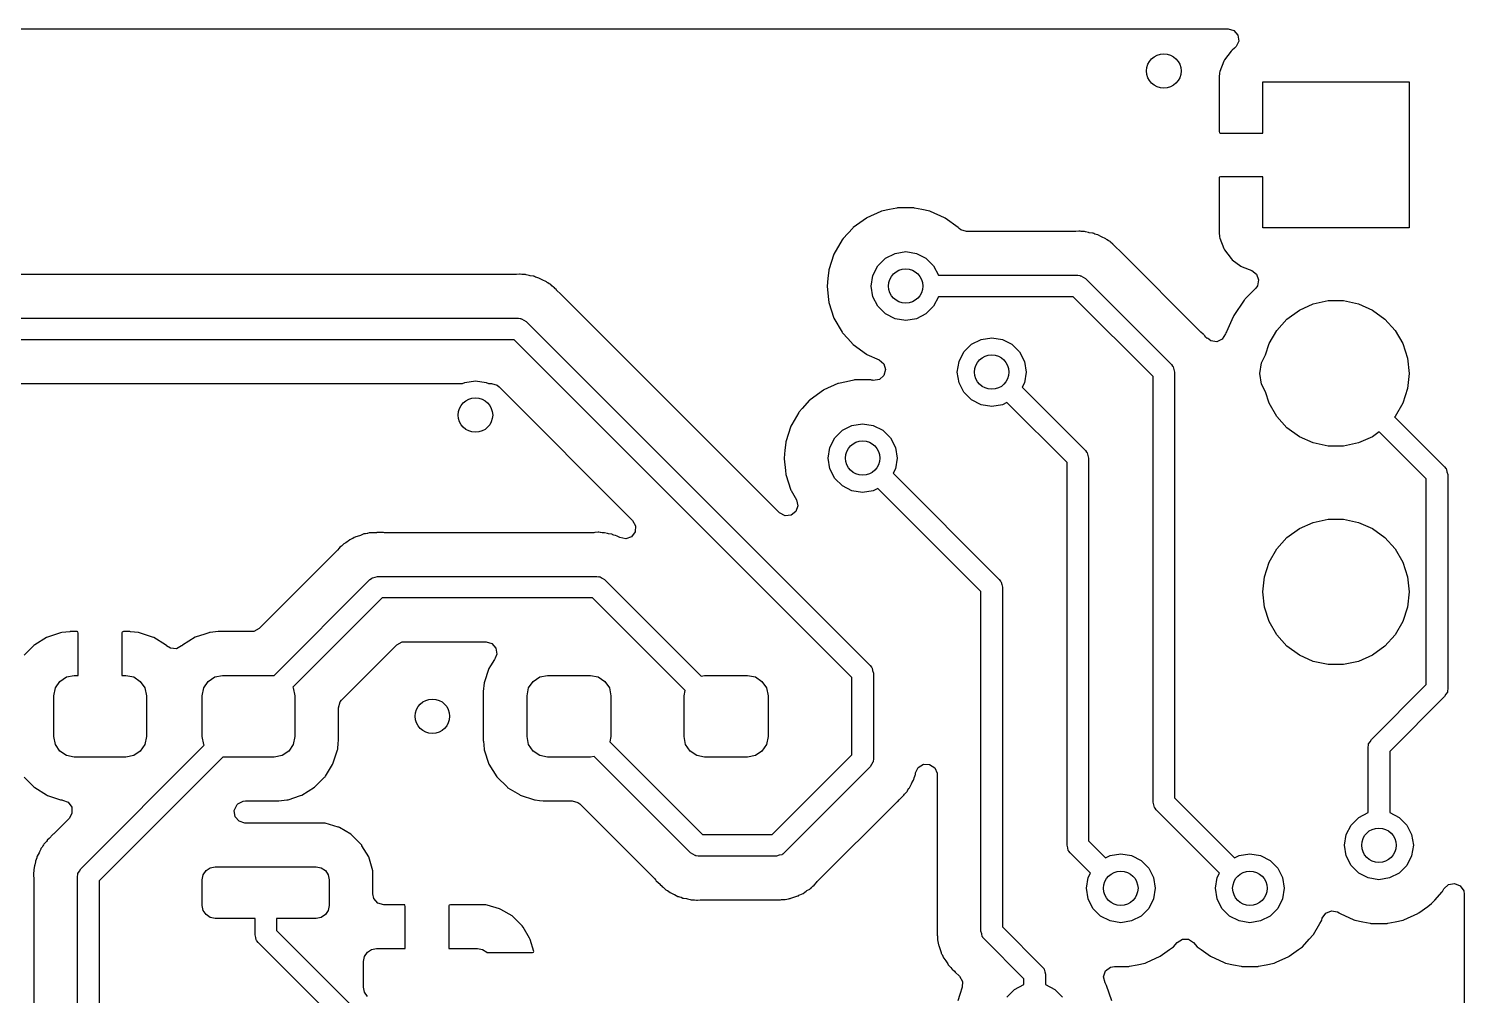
# Model space of a CAD drawing. Extents: x 175.5 to 201.5, y -108.8 to -70.5.
# Drawn here: x 184.81 to 201.49, y -81.74 to -70.51 of the extents above; entities that cross this region are included whole.
import ezdxf

# ---------------------------------------------------------------- set-up
doc = ezdxf.new("R2010")
doc.units = 0
doc.layers.add('BLACK', color=7, linetype='CONTINUOUS')

msp = doc.modelspace()

# ---------------------------------------------------------------- linework, layer by layer
at = {"layer": 'BLACK', "linetype": 'CONTINUOUS'}
for p, q in [((175.635, -70.5085), (198.747, -70.5085)), ((198.747, -70.5085), (198.815, -70.5285)), ((198.815, -70.5285), (198.862, -70.5822)), ((198.823, -70.7353), (198.794, -70.7567)), ((198.842, -70.717), (198.823, -70.7353)), ((198.872, -70.6524), (198.842, -70.717)), ((198.862, -70.5822), (198.872, -70.6524)), ((198.697, -70.8869), (198.652, -71.0074)), ((198.705, -70.8714), (198.697, -70.8869)), ((198.782, -70.7693), (198.705, -70.8714)), ((198.794, -70.7567), (198.782, -70.7693)), ((198.648, -71.0226), (198.642, -71.0735)), ((198.642, -71.0735), (198.642, -71.0803)), ((198.652, -71.0074), (198.648, -71.0226)), ((198.642, -71.0803), (198.642, -71.7029)), ((199.15, -71.721), (199.15, -71.125)), ((199.15, -71.125), (200.85, -71.125)), ((200.85, -71.125), (200.85, -72.825)), ((198.642, -71.7029), (198.646, -71.7181)), ((198.646, -71.7181), (198.648, -71.7193)), ((198.648, -71.7193), (198.656, -71.721)), ((198.656, -71.721), (199.15, -71.721)), ((198.644, -72.2349), (198.642, -72.2425)), ((198.645, -72.2335), (198.644, -72.2349)), ((198.66, -72.229), (198.645, -72.2335)), ((199.15, -72.229), (198.66, -72.229)), ((199.15, -72.825), (199.15, -72.229)), ((198.642, -72.2425), (198.642, -72.8697)), ((194.543, -72.7089), (194.389, -72.8211)), ((194.549, -72.7062), (194.543, -72.7089)), ((194.712, -72.6339), (194.549, -72.7062)), ((194.549, -72.7062), (194.549, -72.7062)), ((194.718, -72.6312), (194.712, -72.6339)), ((194.712, -72.6339), (194.712, -72.6339)), ((194.811, -72.6114), (194.718, -72.6312)), ((194.898, -72.5929), (194.811, -72.6114)), ((194.905, -72.5915), (194.898, -72.5929)), ((194.898, -72.5929), (194.898, -72.5929)), ((195.095, -72.5915), (194.905, -72.5915)), ((195.102, -72.5929), (195.095, -72.5915)), ((195.189, -72.6114), (195.102, -72.5929)), ((195.102, -72.5929), (195.102, -72.5929)), ((195.282, -72.6312), (195.189, -72.6114)), ((195.288, -72.6339), (195.282, -72.6312)), ((195.451, -72.7062), (195.288, -72.6339)), ((195.288, -72.6339), (195.288, -72.6339)), ((195.457, -72.7089), (195.451, -72.7062)), ((195.451, -72.7062), (195.451, -72.7062)), ((195.611, -72.8211), (195.457, -72.7089)), ((194.384, -72.826), (194.275, -72.9472)), ((194.389, -72.8211), (194.384, -72.826)), ((194.384, -72.826), (194.384, -72.826)), ((195.616, -72.826), (195.611, -72.8211)), ((195.621, -72.8305), (195.616, -72.826)), ((195.64, -72.8465), (195.621, -72.8302)), ((195.621, -72.8302), (195.621, -72.8305)), ((195.708, -72.8665), (195.64, -72.8465)), ((196.964, -72.8665), (195.708, -72.8665)), ((196.976, -72.8659), (196.964, -72.8665)), ((197.012, -72.8625), (196.976, -72.8659)), ((197.02, -72.8618), (197.012, -72.8625)), ((197.028, -72.863), (197.02, -72.8618)), ((197.04, -72.8649), (197.028, -72.863)), ((197.06, -72.8665), (197.04, -72.8649)), ((197.08, -72.8665), (197.06, -72.8665)), ((197.088, -72.8685), (197.08, -72.8665)), ((197.123, -72.8775), (197.088, -72.8685)), ((197.088, -72.8685), (197.088, -72.8685)), ((197.134, -72.8799), (197.123, -72.8775)), ((197.17, -72.8856), (197.134, -72.8799)), ((197.178, -72.8868), (197.17, -72.8856)), ((197.17, -72.8856), (197.17, -72.8856)), ((197.185, -72.89), (197.178, -72.8868)), ((197.197, -72.8949), (197.185, -72.89)), ((197.185, -72.89), (197.185, -72.89)), ((197.215, -72.9013), (197.197, -72.8949)), ((197.235, -72.9063), (197.215, -72.9013)), ((197.274, -72.9276), (197.235, -72.9063)), ((198.642, -72.8697), (198.642, -72.8765)), ((198.642, -72.8765), (198.648, -72.9274)), ((200.85, -72.825), (199.15, -72.825)), ((194.261, -72.9631), (194.165, -73.1284)), ((194.275, -72.9472), (194.261, -72.9631)), ((197.284, -72.9328), (197.274, -72.9276)), ((197.318, -72.9472), (197.284, -72.9328)), ((197.325, -72.9504), (197.318, -72.9472)), ((197.318, -72.9472), (197.318, -72.9472)), ((197.335, -72.9581), (197.325, -72.9504)), ((197.341, -72.9628), (197.335, -72.9581)), ((197.358, -72.9737), (197.341, -72.9628)), ((197.368, -72.9796), (197.358, -72.9737)), ((197.375, -72.9834), (197.368, -72.9796)), ((197.368, -72.9796), (197.368, -72.9796)), ((197.381, -72.9888), (197.375, -72.9834)), ((197.408, -73.0137), (197.381, -72.9888)), ((197.417, -73.0214), (197.408, -73.0137)), ((197.42, -73.0239), (197.417, -73.0214)), ((197.44, -73.0436), (197.42, -73.0239)), ((197.442, -73.0464), (197.44, -73.0436)), ((197.492, -73.093), (197.442, -73.0464)), ((198.648, -72.9274), (198.652, -72.9426)), ((198.652, -72.9426), (198.697, -73.0631)), ((198.697, -73.0631), (198.705, -73.0786)), ((194.165, -73.1284), (194.106, -73.3101)), ((194.676, -73.2649), (194.765, -73.1764)), ((194.765, -73.1764), (194.876, -73.1196)), ((194.876, -73.1196), (195, -73.1)), ((195, -73.1), (195.124, -73.1196)), ((195.124, -73.1196), (195.235, -73.1764)), ((195.235, -73.1764), (195.324, -73.2649)), ((197.496, -73.0995), (197.492, -73.093)), ((197.504, -73.1077), (197.496, -73.0995)), ((198.423, -74.0267), (197.504, -73.1077)), ((198.705, -73.0786), (198.782, -73.1807)), ((198.782, -73.1807), (198.794, -73.1933)), ((198.794, -73.1933), (198.896, -73.2698)), ((190.464, -73.3665), (179.079, -73.3665)), ((190.476, -73.3659), (190.464, -73.3665)), ((190.512, -73.3625), (190.476, -73.3659)), ((190.52, -73.3618), (190.512, -73.3625)), ((190.538, -73.3645), (190.52, -73.3618)), ((190.54, -73.3649), (190.538, -73.3645)), ((190.56, -73.3665), (190.54, -73.3649)), ((190.58, -73.3665), (190.56, -73.3665)), ((190.588, -73.3685), (190.58, -73.3665)), ((190.623, -73.3775), (190.588, -73.3685)), ((190.588, -73.3685), (190.588, -73.3685)), ((190.634, -73.3799), (190.623, -73.3775)), ((190.67, -73.3856), (190.634, -73.3799)), ((190.678, -73.3868), (190.67, -73.3856)), ((190.67, -73.3856), (190.67, -73.3856)), ((190.685, -73.39), (190.678, -73.3868)), ((190.697, -73.3949), (190.685, -73.39)), ((190.685, -73.39), (190.685, -73.39)), ((190.715, -73.4013), (190.697, -73.3949)), ((190.735, -73.4063), (190.715, -73.4013)), ((190.774, -73.4276), (190.735, -73.4063)), ((194.106, -73.3166), (194.096, -73.4118)), ((194.106, -73.3101), (194.106, -73.3166)), ((194.106, -73.3166), (194.106, -73.3166)), ((194.6, -73.5), (194.62, -73.3764)), ((194.62, -73.3764), (194.676, -73.2649)), ((195.324, -73.2649), (195.38, -73.375)), ((195.38, -73.375), (197, -73.375)), ((197, -73.375), (197.022, -73.3782)), ((197.022, -73.3782), (197.027, -73.3779)), ((197.027, -73.3779), (197.029, -73.3792)), ((197.029, -73.3792), (197.036, -73.3801)), ((197.036, -73.3801), (197.061, -73.3968)), ((197.061, -73.3968), (197.088, -73.4116)), ((198.896, -73.2698), (198.912, -73.2783)), ((198.912, -73.2783), (199.021, -73.3191)), ((199.021, -73.3191), (199.078, -73.3618)), ((199.078, -73.3618), (199.102, -73.4283)), ((190.784, -73.4328), (190.774, -73.4276)), ((190.818, -73.4472), (190.784, -73.4328)), ((190.825, -73.4504), (190.818, -73.4472)), ((190.818, -73.4472), (190.818, -73.4472)), ((190.834, -73.4572), (190.825, -73.4504)), ((190.841, -73.4628), (190.834, -73.4572)), ((190.858, -73.4737), (190.841, -73.4628)), ((190.868, -73.4796), (190.858, -73.4737)), ((190.875, -73.4834), (190.868, -73.4796)), ((190.868, -73.4796), (190.868, -73.4796)), ((190.888, -73.4956), (190.875, -73.4834)), ((190.908, -73.5137), (190.888, -73.4956)), ((190.917, -73.5214), (190.908, -73.5137)), ((190.92, -73.5239), (190.917, -73.5214)), ((190.94, -73.5436), (190.92, -73.5239)), ((190.942, -73.5464), (190.94, -73.5436)), ((190.992, -73.593), (190.942, -73.5464)), ((194.096, -73.4118), (194.086, -73.5)), ((194.086, -73.5), (194.087, -73.5066)), ((194.087, -73.5066), (194.103, -73.6571)), ((194.62, -73.6236), (194.6, -73.5)), ((197.088, -73.4116), (198.088, -74.4116)), ((199.068, -73.5242), (198.947, -73.6502)), ((199.087, -73.4977), (199.068, -73.5242)), ((199.102, -73.4283), (199.087, -73.4977)), ((190.996, -73.5995), (190.992, -73.593)), ((191.004, -73.6077), (190.996, -73.5995)), ((193.532, -76.1365), (191.004, -73.6077)), ((194.103, -73.6571), (194.106, -73.6899)), ((194.106, -73.6899), (194.165, -73.8716)), ((194.676, -73.7351), (194.62, -73.6236)), ((194.765, -73.8236), (194.676, -73.7351)), ((195.324, -73.7351), (195.235, -73.8236)), ((195.38, -73.625), (195.324, -73.7351)), ((196.948, -73.625), (195.38, -73.625)), ((197.875, -74.5518), (196.948, -73.625)), ((198.935, -73.6655), (198.815, -73.8417)), ((198.938, -73.6614), (198.935, -73.6655)), ((198.941, -73.6571), (198.938, -73.6614)), ((198.938, -73.6614), (198.938, -73.6614)), ((198.947, -73.6502), (198.941, -73.6571)), ((199.575, -73.7789), (199.737, -73.7066)), ((199.737, -73.7066), (199.911, -73.6697)), ((199.911, -73.6697), (200.089, -73.6697)), ((200.089, -73.6697), (200.263, -73.7066)), ((200.263, -73.7066), (200.425, -73.7789)), ((179, -73.875), (190.5, -73.875)), ((190.5, -73.875), (190.522, -73.8782)), ((190.522, -73.8782), (190.527, -73.8779)), ((190.527, -73.8779), (190.529, -73.8792)), ((190.529, -73.8792), (190.536, -73.8801)), ((190.536, -73.8801), (190.561, -73.8968)), ((190.561, -73.8968), (190.588, -73.9116)), ((194.165, -73.8716), (194.261, -74.0369)), ((194.876, -73.8804), (194.765, -73.8236)), ((195, -73.9), (194.876, -73.8804)), ((195.124, -73.8804), (195, -73.9)), ((195.235, -73.8236), (195.124, -73.8804)), ((198.79, -73.8941), (198.727, -74.0309)), ((198.815, -73.8417), (198.79, -73.8941)), ((199.312, -74.0154), (199.431, -73.8833)), ((199.431, -73.8833), (199.575, -73.7789)), ((200.425, -73.7789), (200.569, -73.8833)), ((200.569, -73.8833), (200.688, -74.0154)), ((190.588, -73.9116), (194.588, -77.9116)), ((194.261, -74.0369), (194.265, -74.0419)), ((194.265, -74.0419), (194.265, -74.0419)), ((194.265, -74.0419), (194.326, -74.1086)), ((198.431, -74.0347), (198.423, -74.0267)), ((198.459, -74.0578), (198.431, -74.0347)), ((198.465, -74.0629), (198.459, -74.0578)), ((198.459, -74.0578), (198.459, -74.0578)), ((198.47, -74.0693), (198.465, -74.0629)), ((198.477, -74.0793), (198.47, -74.0693)), ((198.717, -74.0562), (198.68, -74.1165)), ((198.719, -74.0493), (198.717, -74.0562)), ((198.721, -74.0443), (198.719, -74.0493)), ((198.719, -74.0493), (198.719, -74.0493)), ((198.727, -74.0309), (198.721, -74.0443)), ((199.223, -74.1693), (199.312, -74.0154)), ((200.688, -74.0154), (200.777, -74.1693)), ((190.448, -74.125), (182.134, -74.125)), ((194.375, -78.0518), (190.448, -74.125)), ((194.326, -74.1086), (194.389, -74.1789)), ((194.389, -74.1789), (194.543, -74.2911)), ((195.676, -74.2649), (195.765, -74.1764)), ((195.765, -74.1764), (195.876, -74.1196)), ((195.876, -74.1196), (196, -74.1)), ((196, -74.1), (196.124, -74.1196)), ((196.124, -74.1196), (196.235, -74.1764)), ((196.235, -74.1764), (196.324, -74.2649)), ((198.49, -74.0943), (198.477, -74.0793)), ((198.505, -74.1086), (198.49, -74.0943)), ((198.506, -74.1072), (198.505, -74.1086)), ((198.545, -74.1379), (198.506, -74.1072)), ((198.616, -74.147), (198.545, -74.1379)), ((198.68, -74.1165), (198.616, -74.147)), ((199.181, -74.3007), (199.223, -74.1693)), ((200.777, -74.1693), (200.831, -74.3383)), ((194.543, -74.2911), (194.549, -74.2938)), ((194.549, -74.2938), (194.549, -74.2938)), ((194.549, -74.2938), (194.691, -74.3571)), ((194.691, -74.3571), (194.745, -74.403)), ((194.745, -74.403), (194.766, -74.471)), ((195.6, -74.5), (195.62, -74.3764)), ((195.62, -74.3764), (195.676, -74.2649)), ((196.324, -74.2649), (196.38, -74.3764)), ((196.38, -74.3764), (196.4, -74.5)), ((199.115, -74.515), (199.135, -74.3914)), ((199.135, -74.3914), (199.181, -74.3007)), ((200.831, -74.3383), (200.85, -74.515)), ((194.747, -74.5393), (194.694, -74.5863)), ((194.766, -74.471), (194.747, -74.5393)), ((195.62, -74.6236), (195.6, -74.5)), ((196.4, -74.5), (196.38, -74.6236)), ((197.875, -79.5), (197.875, -74.5518)), ((198.088, -74.4116), (198.102, -74.4294)), ((198.102, -74.4294), (198.105, -74.4325)), ((198.105, -74.4325), (198.106, -74.4352)), ((198.106, -74.4352), (198.11, -74.4404)), ((198.11, -74.4404), (198.116, -74.4705)), ((198.116, -74.4705), (198.125, -74.5)), ((198.125, -74.5), (198.125, -79.4482)), ((199.135, -74.6386), (199.115, -74.515)), ((200.85, -74.515), (200.831, -74.6917)), ((183.723, -74.6335), (189.849, -74.6335)), ((189.849, -74.6335), (189.876, -74.6196)), ((189.876, -74.6196), (190, -74.6)), ((190, -74.6), (190.124, -74.6196)), ((190.124, -74.6196), (190.151, -74.6335)), ((190.151, -74.6335), (190.185, -74.6335)), ((190.185, -74.6335), (190.254, -74.6535)), ((190.254, -74.6535), (190.275, -74.6704)), ((190.275, -74.6704), (191.827, -76.2233)), ((194.043, -74.7089), (193.889, -74.8211)), ((194.049, -74.7062), (194.043, -74.7089)), ((194.212, -74.6339), (194.049, -74.7062)), ((194.049, -74.7062), (194.049, -74.7062)), ((194.218, -74.6312), (194.212, -74.6339)), ((194.212, -74.6339), (194.212, -74.6339)), ((194.311, -74.6114), (194.218, -74.6312)), ((194.398, -74.5929), (194.311, -74.6114)), ((194.405, -74.5915), (194.398, -74.5929)), ((194.398, -74.5929), (194.398, -74.5929)), ((194.595, -74.5915), (194.405, -74.5915)), ((194.602, -74.5929), (194.595, -74.5915)), ((194.614, -74.5954), (194.602, -74.5929)), ((194.602, -74.5929), (194.602, -74.5929)), ((194.623, -74.5971), (194.614, -74.5954)), ((194.694, -74.5863), (194.623, -74.5971)), ((195.676, -74.7351), (195.62, -74.6236)), ((195.765, -74.8236), (195.676, -74.7351)), ((196.38, -74.6236), (196.353, -74.6766)), ((196.353, -74.6766), (197.088, -75.4116)), ((199.181, -74.7293), (199.135, -74.6386)), ((199.223, -74.8607), (199.181, -74.7293)), ((200.831, -74.6917), (200.777, -74.8607)), ((193.884, -74.826), (193.797, -74.9226)), ((193.889, -74.8211), (193.884, -74.826)), ((193.884, -74.826), (193.884, -74.826)), ((195.876, -74.8804), (195.765, -74.8236)), ((196, -74.9), (195.876, -74.8804)), ((196.124, -74.8804), (196, -74.9)), ((196.177, -74.8534), (196.124, -74.8804)), ((196.875, -75.5518), (196.177, -74.8534)), ((199.312, -75.0146), (199.223, -74.8607)), ((200.777, -74.8607), (200.688, -75.0146)), ((193.758, -74.9688), (193.676, -75.1106)), ((193.761, -74.9631), (193.758, -74.9688)), ((193.797, -74.9226), (193.761, -74.9631)), ((199.431, -75.1467), (199.312, -75.0146)), ((200.688, -75.0146), (200.682, -75.0205)), ((200.682, -75.0205), (201.263, -75.6016)), ((193.665, -75.1284), (193.606, -75.3101)), ((193.676, -75.1106), (193.665, -75.1284)), ((194.176, -75.2649), (194.265, -75.1764)), ((194.265, -75.1764), (194.376, -75.1196)), ((194.376, -75.1196), (194.5, -75.1)), ((194.5, -75.1), (194.624, -75.1196)), ((194.624, -75.1196), (194.735, -75.1764)), ((194.735, -75.1764), (194.824, -75.2649)), ((199.575, -75.2511), (199.431, -75.1467)), ((200.503, -75.1946), (200.425, -75.2511)), ((201.05, -75.7418), (200.503, -75.1946)), ((193.596, -75.4071), (193.586, -75.5)), ((193.606, -75.3166), (193.596, -75.4071)), ((193.606, -75.3101), (193.606, -75.3166)), ((193.606, -75.3166), (193.606, -75.3166)), ((194.1, -75.5), (194.12, -75.3764)), ((194.12, -75.3764), (194.176, -75.2649)), ((194.824, -75.2649), (194.88, -75.3764)), ((194.88, -75.3764), (194.9, -75.5)), ((197.088, -75.4116), (197.102, -75.4294)), ((199.737, -75.3234), (199.575, -75.2511)), ((199.911, -75.3603), (199.737, -75.3234)), ((200.089, -75.3603), (199.911, -75.3603)), ((200.263, -75.3234), (200.089, -75.3603)), ((200.425, -75.2511), (200.263, -75.3234)), ((193.586, -75.5), (193.587, -75.5066)), ((193.587, -75.5066), (193.602, -75.6449)), ((194.12, -75.6236), (194.1, -75.5)), ((194.9, -75.5), (194.88, -75.6236)), ((196.875, -80), (196.875, -75.5518)), ((197.102, -75.4294), (197.105, -75.4325)), ((197.105, -75.4325), (197.106, -75.4352)), ((197.106, -75.4352), (197.11, -75.4404)), ((197.11, -75.4404), (197.116, -75.4705)), ((197.116, -75.4705), (197.125, -75.5)), ((197.125, -75.5), (197.125, -79.9482)), ((193.602, -75.6449), (193.606, -75.6899)), ((193.606, -75.6899), (193.665, -75.8716)), ((194.176, -75.7351), (194.12, -75.6236)), ((194.265, -75.8236), (194.176, -75.7351)), ((194.88, -75.6236), (194.853, -75.6766)), ((194.853, -75.6766), (196.088, -76.9116)), ((201.05, -78.1316), (201.05, -75.7418)), ((201.263, -75.6016), (201.277, -75.6194)), ((201.277, -75.6194), (201.28, -75.6225)), ((201.28, -75.6225), (201.281, -75.6252)), ((201.281, -75.6252), (201.285, -75.6304)), ((201.285, -75.6304), (201.291, -75.6605)), ((201.291, -75.6605), (201.3, -75.69)), ((201.3, -75.69), (201.3, -78.1833)), ((193.665, -75.8716), (193.669, -75.8773)), ((193.669, -75.8773), (193.669, -75.8773)), ((193.669, -75.8773), (193.731, -75.9844)), ((194.376, -75.8804), (194.265, -75.8236)), ((194.5, -75.9), (194.376, -75.8804)), ((194.624, -75.8804), (194.5, -75.9)), ((194.677, -75.8534), (194.624, -75.8804)), ((195.875, -77.0518), (194.677, -75.8534)), ((193.747, -76.0534), (193.724, -76.1205)), ((193.731, -75.9844), (193.747, -76.0534)), ((191.827, -76.2233), (191.861, -76.2856)), ((193.598, -76.1711), (193.532, -76.1365)), ((193.668, -76.1644), (193.598, -76.1711)), ((193.724, -76.1205), (193.668, -76.1644)), ((199.737, -76.2466), (199.911, -76.2097)), ((199.911, -76.2097), (200.089, -76.2097)), ((200.089, -76.2097), (200.263, -76.2466)), ((188.651, -76.4016), (188.609, -76.414)), ((188.663, -76.3978), (188.651, -76.4016)), ((188.696, -76.3844), (188.663, -76.3978)), ((188.704, -76.3815), (188.696, -76.3844)), ((188.696, -76.3844), (188.696, -76.3844)), ((188.717, -76.3799), (188.704, -76.3815)), ((188.724, -76.379), (188.717, -76.3799)), ((188.743, -76.375), (188.724, -76.379)), ((188.745, -76.3744), (188.743, -76.375)), ((188.763, -76.3693), (188.745, -76.3744)), ((188.807, -76.3679), (188.763, -76.3693)), ((188.819, -76.367), (188.807, -76.3679)), ((188.823, -76.3665), (188.819, -76.367)), ((188.819, -76.367), (188.819, -76.367)), ((188.819, -76.367), (188.819, -76.367)), ((188.819, -76.367), (188.819, -76.367)), ((188.851, -76.3665), (188.823, -76.3665)), ((188.855, -76.3664), (188.851, -76.3665)), ((188.915, -76.3645), (188.855, -76.3664)), ((188.923, -76.3643), (188.915, -76.3645)), ((188.93, -76.366), (188.923, -76.3643)), ((188.941, -76.3665), (188.93, -76.366)), ((191.377, -76.3665), (188.941, -76.3665)), ((191.389, -76.3659), (191.377, -76.3665)), ((191.425, -76.3625), (191.389, -76.3659)), ((191.433, -76.3618), (191.425, -76.3625)), ((191.45, -76.3645), (191.433, -76.3618)), ((191.453, -76.3649), (191.45, -76.3645)), ((191.472, -76.3665), (191.453, -76.3649)), ((191.493, -76.3665), (191.472, -76.3665)), ((191.5, -76.3685), (191.493, -76.3665)), ((191.535, -76.3775), (191.5, -76.3685)), ((191.5, -76.3685), (191.5, -76.3685)), ((191.547, -76.3799), (191.535, -76.3775)), ((191.583, -76.3856), (191.547, -76.3799)), ((191.591, -76.3868), (191.583, -76.3856)), ((191.583, -76.3856), (191.583, -76.3856)), ((191.598, -76.39), (191.591, -76.3868)), ((191.609, -76.3949), (191.598, -76.39)), ((191.598, -76.39), (191.598, -76.39)), ((191.628, -76.4013), (191.609, -76.3949)), ((191.648, -76.4063), (191.628, -76.4013)), ((191.655, -76.4101), (191.648, -76.4063)), ((191.678, -76.4228), (191.655, -76.4101)), ((191.856, -76.3564), (191.814, -76.4133)), ((191.861, -76.2856), (191.856, -76.3564)), ((199.431, -76.4233), (199.575, -76.3189)), ((199.575, -76.3189), (199.737, -76.2466)), ((200.263, -76.2466), (200.425, -76.3189)), ((200.425, -76.3189), (200.569, -76.4233)), ((188.389, -76.5774), (187.487, -77.4796)), ((188.397, -76.5686), (188.389, -76.5774)), ((188.417, -76.545), (188.397, -76.5686)), ((188.425, -76.5345), (188.417, -76.545)), ((188.442, -76.5226), (188.425, -76.5345)), ((188.457, -76.5098), (188.442, -76.5226)), ((188.471, -76.4955), (188.457, -76.5098)), ((188.492, -76.4834), (188.471, -76.4955)), ((188.509, -76.4729), (188.492, -76.4834)), ((188.519, -76.4664), (188.509, -76.4729)), ((188.541, -76.4508), (188.519, -76.4664)), ((188.555, -76.4404), (188.541, -76.4508)), ((188.562, -76.4375), (188.555, -76.4404)), ((188.574, -76.433), (188.562, -76.4375)), ((188.562, -76.4375), (188.562, -76.4375)), ((188.591, -76.4243), (188.574, -76.433)), ((188.602, -76.418), (188.591, -76.4243)), ((188.609, -76.414), (188.602, -76.418)), ((188.602, -76.418), (188.602, -76.418)), ((191.747, -76.4381), (191.678, -76.4228)), ((191.814, -76.4133), (191.747, -76.4381)), ((199.223, -76.7093), (199.312, -76.5554)), ((199.312, -76.5554), (199.431, -76.4233)), ((200.569, -76.4233), (200.688, -76.5554)), ((200.688, -76.5554), (200.777, -76.7093)), ((199.169, -76.8783), (199.223, -76.7093)), ((200.777, -76.7093), (200.831, -76.8783)), ((187.661, -78.025), (188.774, -76.9116)), ((188.774, -76.9116), (188.792, -76.8983)), ((188.792, -76.8983), (188.795, -76.8948)), ((188.795, -76.8948), (188.798, -76.894)), ((188.798, -76.894), (188.803, -76.8901)), ((188.803, -76.8901), (188.833, -76.8837)), ((188.833, -76.8837), (188.862, -76.875)), ((188.862, -76.875), (191.412, -76.875)), ((191.412, -76.875), (191.435, -76.8782)), ((191.435, -76.8782), (191.439, -76.8779)), ((191.439, -76.8779), (191.442, -76.8792)), ((191.442, -76.8792), (191.448, -76.8801)), ((191.448, -76.8801), (191.474, -76.8968)), ((191.474, -76.8968), (191.501, -76.9116)), ((191.501, -76.9116), (192.622, -78.033)), ((196.088, -76.9116), (196.102, -76.9295)), ((199.15, -77.055), (199.169, -76.8783)), ((200.831, -76.8783), (200.85, -77.055)), ((195.875, -81), (195.875, -77.0518)), ((196.102, -76.9295), (196.105, -76.9325)), ((196.105, -76.9325), (196.106, -76.9352)), ((196.106, -76.9352), (196.11, -76.9404)), ((196.11, -76.9404), (196.116, -76.9705)), ((196.116, -76.9705), (196.125, -77)), ((196.125, -77), (196.125, -80.9482)), ((199.169, -77.2317), (199.15, -77.055)), ((200.85, -77.055), (200.831, -77.2317)), ((188.914, -77.125), (187.876, -78.1631)), ((191.361, -77.125), (188.914, -77.125)), ((192.437, -78.2014), (191.361, -77.125)), ((199.223, -77.4007), (199.169, -77.2317)), ((200.831, -77.2317), (200.777, -77.4007)), ((199.312, -77.5546), (199.223, -77.4007)), ((200.777, -77.4007), (200.688, -77.5546)), ((185.026, -77.5805), (185.013, -77.5867)), ((185.177, -77.53), (185.026, -77.5805)), ((185.191, -77.5271), (185.177, -77.53)), ((185.285, -77.5173), (185.191, -77.5271)), ((185.291, -77.517), (185.285, -77.5173)), ((185.37, -77.517), (185.291, -77.517)), ((185.378, -77.5187), (185.37, -77.517)), ((185.379, -77.5199), (185.378, -77.5187)), ((185.383, -77.5351), (185.379, -77.5199)), ((185.383, -78.025), (185.383, -77.5351)), ((185.893, -77.5229), (185.891, -77.5305)), ((185.891, -77.5305), (185.891, -78.025)), ((185.894, -77.5215), (185.893, -77.5229)), ((185.91, -77.517), (185.894, -77.5215)), ((185.984, -77.517), (185.91, -77.517)), ((185.99, -77.5173), (185.984, -77.517)), ((186.083, -77.5268), (185.99, -77.5173)), ((186.096, -77.5297), (186.083, -77.5268)), ((186.248, -77.5799), (186.096, -77.5297)), ((186.261, -77.5861), (186.248, -77.5799)), ((186.854, -77.5455), (186.744, -77.5823)), ((186.902, -77.5295), (186.854, -77.5455)), ((186.909, -77.5273), (186.902, -77.5295)), ((186.902, -77.5295), (186.902, -77.5295)), ((186.916, -77.5266), (186.909, -77.5273)), ((187.01, -77.5168), (186.916, -77.5266)), ((186.916, -77.5266), (186.916, -77.5266)), ((187.013, -77.5165), (187.01, -77.5168)), ((187.01, -77.5168), (187.01, -77.5168)), ((187.398, -77.5165), (187.013, -77.5165)), ((187.425, -77.5136), (187.398, -77.5165)), ((187.487, -77.4796), (187.425, -77.5136)), ((199.431, -77.6867), (199.312, -77.5546)), ((200.688, -77.5546), (200.569, -77.6867)), ((184.866, -77.6795), (184.754, -77.7921)), ((184.878, -77.6704), (184.866, -77.6795)), ((185.013, -77.5867), (184.878, -77.6704)), ((186.396, -77.6696), (186.261, -77.5861)), ((186.408, -77.6786), (186.396, -77.6696)), ((186.411, -77.6813), (186.408, -77.6786)), ((186.456, -77.7102), (186.411, -77.6813)), ((186.526, -77.7152), (186.456, -77.7102)), ((186.585, -77.6833), (186.526, -77.7152)), ((186.587, -77.6821), (186.585, -77.6836)), ((186.585, -77.6836), (186.585, -77.6833)), ((186.589, -77.6811), (186.587, -77.6821)), ((186.591, -77.6791), (186.589, -77.6811)), ((186.596, -77.6739), (186.591, -77.6791)), ((186.744, -77.5823), (186.596, -77.6739)), ((188.445, -78.313), (189.088, -77.6704)), ((189.088, -77.6704), (189.15, -77.6364)), ((189.15, -77.6364), (189.177, -77.6335)), ((189.177, -77.6335), (190.123, -77.6335)), ((190.123, -77.6335), (190.191, -77.6535)), ((190.191, -77.6535), (190.238, -77.7072)), ((190.238, -77.7072), (190.248, -77.7774)), ((199.575, -77.7911), (199.431, -77.6867)), ((200.569, -77.6867), (200.425, -77.7911)), ((190.221, -77.8412), (190.175, -77.9151)), ((190.23, -77.8256), (190.221, -77.8412)), ((190.248, -77.7774), (190.23, -77.8256)), ((194.588, -77.9116), (194.602, -77.9295)), ((199.737, -77.8634), (199.575, -77.7911)), ((199.911, -77.9003), (199.737, -77.8634)), ((200.089, -77.9003), (199.911, -77.9003)), ((200.263, -77.8634), (200.089, -77.9003)), ((200.425, -77.7911), (200.263, -77.8634)), ((185.17, -78.0946), (185.247, -78.0431)), ((185.247, -78.0431), (185.338, -78.025)), ((185.338, -78.025), (185.383, -78.025)), ((185.891, -78.025), (185.938, -78.025)), ((185.938, -78.025), (186.028, -78.0431)), ((186.028, -78.0431), (186.105, -78.0946)), ((186.895, -78.0946), (186.972, -78.0431)), ((186.972, -78.0431), (187.062, -78.025)), ((187.062, -78.025), (187.661, -78.025)), ((190.157, -77.9451), (190.102, -78.1102)), ((190.175, -77.9151), (190.157, -77.9451)), ((190.67, -78.0946), (190.747, -78.0431)), ((190.747, -78.0431), (190.837, -78.025)), ((190.837, -78.025), (191.337, -78.025)), ((191.337, -78.025), (191.428, -78.0431)), ((191.428, -78.0431), (191.505, -78.0946)), ((192.622, -78.033), (192.662, -78.025)), ((192.662, -78.025), (193.162, -78.025)), ((193.162, -78.025), (193.253, -78.0431)), ((193.253, -78.0431), (193.33, -78.0946)), ((194.375, -78.9482), (194.375, -78.0518)), ((194.602, -77.9295), (194.605, -77.9325)), ((194.605, -77.9325), (194.606, -77.9352)), ((194.606, -77.9352), (194.61, -77.9404)), ((194.61, -77.9404), (194.616, -77.9705)), ((194.616, -77.9705), (194.625, -78)), ((194.625, -78), (194.625, -79)), ((185.1, -78.2625), (185.118, -78.1716)), ((185.118, -78.1716), (185.17, -78.0946)), ((186.105, -78.0946), (186.157, -78.1716)), ((186.157, -78.1716), (186.175, -78.2625)), ((186.825, -78.2625), (186.843, -78.1716)), ((186.843, -78.1716), (186.895, -78.0946)), ((187.876, -78.1631), (187.882, -78.1716)), ((187.882, -78.1716), (187.9, -78.2625)), ((190.102, -78.1102), (190.091, -78.2129)), ((190.091, -78.2129), (190.091, -78.7871)), ((190.6, -78.2625), (190.618, -78.1716)), ((190.618, -78.1716), (190.67, -78.0946)), ((191.505, -78.0946), (191.557, -78.1716)), ((191.557, -78.1716), (191.575, -78.2625)), ((192.425, -78.2625), (192.437, -78.2014)), ((193.33, -78.0946), (193.382, -78.1716)), ((193.382, -78.1716), (193.4, -78.2625)), ((200.412, -78.77), (201.05, -78.1316)), ((201.278, -78.2447), (201.263, -78.2717)), ((201.295, -78.2189), (201.278, -78.2447)), ((201.296, -78.2125), (201.295, -78.2189)), ((201.297, -78.21), (201.296, -78.2125)), ((201.3, -78.1833), (201.297, -78.2054)), ((201.297, -78.2054), (201.297, -78.21)), ((185.1, -78.7375), (185.1, -78.2625)), ((186.175, -78.2625), (186.175, -78.7375)), ((186.825, -78.7375), (186.825, -78.2625)), ((187.9, -78.2625), (187.9, -78.7375)), ((188.409, -78.4021), (188.429, -78.334)), ((188.409, -78.7871), (188.409, -78.4021)), ((188.429, -78.334), (188.445, -78.313)), ((190.6, -78.7375), (190.6, -78.2625)), ((191.575, -78.2625), (191.575, -78.7375)), ((192.425, -78.7375), (192.425, -78.2625)), ((193.4, -78.2625), (193.4, -78.7375)), ((201.263, -78.2717), (200.625, -78.9101)), ((185.118, -78.8284), (185.1, -78.7375)), ((186.175, -78.7375), (186.157, -78.8284)), ((186.843, -78.8284), (186.825, -78.7375)), ((187.9, -78.7375), (187.882, -78.8284)), ((190.618, -78.8284), (190.6, -78.7375)), ((191.575, -78.7375), (191.563, -78.7986)), ((192.443, -78.8284), (192.425, -78.7375)), ((193.4, -78.7375), (193.382, -78.8284)), ((185.17, -78.9054), (185.118, -78.8284)), ((185.247, -78.9569), (185.17, -78.9054)), ((185.412, -80.2741), (186.849, -78.8369)), ((186.105, -78.9054), (186.028, -78.9569)), ((186.157, -78.8284), (186.105, -78.9054)), ((186.849, -78.8369), (186.843, -78.8284)), ((187.83, -78.9054), (187.753, -78.9569)), ((187.882, -78.8284), (187.83, -78.9054)), ((188.343, -79.0549), (188.398, -78.8898)), ((188.398, -78.8898), (188.399, -78.8823)), ((188.399, -78.8823), (188.406, -78.8085)), ((188.406, -78.8085), (188.409, -78.7871)), ((190.091, -78.7871), (190.092, -78.7903)), ((190.092, -78.7903), (190.092, -78.7903)), ((190.092, -78.7903), (190.102, -78.8838)), ((190.102, -78.8838), (190.102, -78.8911)), ((190.102, -78.8911), (190.157, -79.0561)), ((190.67, -78.9054), (190.618, -78.8284)), ((190.747, -78.9569), (190.67, -78.9054)), ((191.563, -78.7986), (192.639, -79.875)), ((192.495, -78.9054), (192.443, -78.8284)), ((192.572, -78.9569), (192.495, -78.9054)), ((193.33, -78.9054), (193.253, -78.9569)), ((193.382, -78.8284), (193.33, -78.9054)), ((200.375, -78.8584), (200.378, -78.8363)), ((200.375, -79.6203), (200.375, -78.8584)), ((200.378, -78.8317), (200.379, -78.8292)), ((200.378, -78.8363), (200.378, -78.8317)), ((200.379, -78.8292), (200.38, -78.8228)), ((200.38, -78.8228), (200.397, -78.797)), ((200.397, -78.797), (200.412, -78.77)), ((200.625, -78.9101), (200.625, -79.6203)), ((185.338, -78.975), (185.247, -78.9569)), ((185.938, -78.975), (185.338, -78.975)), ((187.064, -78.975), (185.625, -80.4143)), ((186.028, -78.9569), (185.938, -78.975)), ((187.662, -78.975), (187.064, -78.975)), ((187.753, -78.9569), (187.662, -78.975)), ((188.256, -79.1967), (188.339, -79.0611)), ((188.339, -79.0611), (188.343, -79.0549)), ((188.339, -79.0611), (188.339, -79.0611)), ((190.157, -79.0561), (190.249, -79.204)), ((190.837, -78.975), (190.747, -78.9569)), ((191.337, -78.975), (190.837, -78.975)), ((191.378, -78.967), (191.337, -78.975)), ((192.499, -80.0884), (191.378, -78.967)), ((192.662, -78.975), (192.572, -78.9569)), ((193.162, -78.975), (192.662, -78.975)), ((193.253, -78.9569), (193.162, -78.975)), ((193.448, -79.875), (194.375, -78.9482)), ((194.603, -79.0614), (194.588, -79.0884)), ((194.62, -79.0355), (194.603, -79.0614)), ((194.621, -79.0291), (194.62, -79.0355)), ((194.622, -79.0266), (194.621, -79.0291)), ((194.625, -79), (194.622, -79.022)), ((194.622, -79.022), (194.622, -79.0266)), ((195.146, -79.0959), (195.207, -79.0583)), ((195.207, -79.0583), (195.278, -79.0594)), ((195.278, -79.0594), (195.337, -79.0986)), ((184.754, -79.2089), (184.867, -79.3214)), ((188.134, -79.3209), (188.247, -79.2082)), ((188.247, -79.2082), (188.252, -79.203)), ((188.247, -79.2082), (188.247, -79.2082)), ((188.252, -79.203), (188.256, -79.1967)), ((190.249, -79.204), (190.254, -79.2092)), ((190.254, -79.2092), (190.367, -79.3218)), ((194.588, -79.0884), (193.588, -80.0884)), ((195.072, -79.2738), (195.09, -79.242)), ((195.09, -79.242), (195.094, -79.2351)), ((195.09, -79.242), (195.09, -79.242)), ((195.094, -79.2351), (195.099, -79.2154)), ((195.099, -79.2154), (195.105, -79.1967)), ((195.105, -79.1967), (195.11, -79.1854)), ((195.11, -79.1854), (195.113, -79.1781)), ((195.11, -79.1854), (195.11, -79.1854)), ((195.113, -79.1781), (195.114, -79.1703)), ((195.114, -79.1703), (195.116, -79.16)), ((195.114, -79.1703), (195.114, -79.1703)), ((195.116, -79.16), (195.146, -79.0959)), ((195.337, -79.0986), (195.365, -79.1636)), ((195.365, -79.1636), (195.367, -79.1797)), ((195.367, -79.1797), (195.367, -80.9212)), ((184.867, -79.3214), (184.879, -79.3304)), ((184.879, -79.3304), (185.014, -79.4139)), ((185.014, -79.4139), (185.027, -79.4201)), ((187.981, -79.4177), (188.129, -79.3261)), ((188.129, -79.3261), (188.134, -79.3209)), ((190.367, -79.3218), (190.367, -79.3218)), ((190.367, -79.3218), (190.372, -79.3269)), ((190.372, -79.3269), (190.378, -79.3308)), ((190.378, -79.3308), (190.378, -79.3308)), ((190.378, -79.3308), (190.51, -79.4119)), ((190.51, -79.4119), (190.52, -79.4182)), ((194.979, -79.4166), (194.986, -79.4076)), ((194.986, -79.4076), (195.011, -79.3811)), ((195.011, -79.3811), (195.017, -79.3753)), ((195.017, -79.3753), (195.022, -79.3656)), ((195.022, -79.3656), (195.026, -79.3576)), ((195.026, -79.3576), (195.037, -79.341)), ((195.037, -79.341), (195.045, -79.3313)), ((195.045, -79.3313), (195.05, -79.325)), ((195.045, -79.3313), (195.045, -79.3313)), ((195.05, -79.325), (195.067, -79.2845)), ((195.067, -79.2845), (195.072, -79.2738)), ((185.027, -79.4201), (185.179, -79.4703)), ((185.179, -79.4703), (185.192, -79.4732)), ((185.192, -79.4732), (185.202, -79.4742)), ((185.202, -79.4742), (185.267, -79.501)), ((185.267, -79.501), (185.308, -79.5591)), ((185.308, -79.5591), (185.311, -79.6301)), ((187.196, -79.5976), (187.226, -79.533)), ((187.226, -79.533), (187.232, -79.5264)), ((187.232, -79.5264), (187.238, -79.5204)), ((187.238, -79.5204), (187.3, -79.4864)), ((187.3, -79.4864), (187.327, -79.4835)), ((187.327, -79.4835), (187.712, -79.4835)), ((187.712, -79.4835), (187.715, -79.4832)), ((187.715, -79.4832), (187.809, -79.4734)), ((187.715, -79.4832), (187.715, -79.4832)), ((187.809, -79.4734), (187.816, -79.4727)), ((187.809, -79.4734), (187.809, -79.4734)), ((187.816, -79.4727), (187.823, -79.4705)), ((187.823, -79.4705), (187.966, -79.4226)), ((187.823, -79.4705), (187.823, -79.4705)), ((187.966, -79.4226), (187.981, -79.4177)), ((190.52, -79.4182), (190.685, -79.473)), ((190.685, -79.473), (190.692, -79.4737)), ((190.692, -79.4737), (190.692, -79.4737)), ((190.692, -79.4737), (190.744, -79.479)), ((190.744, -79.479), (190.788, -79.4835)), ((190.788, -79.4835), (191.123, -79.4835)), ((191.123, -79.4835), (191.191, -79.5035)), ((191.191, -79.5035), (191.212, -79.5204)), ((191.212, -79.5204), (192.084, -80.3922)), ((193.973, -80.4226), (194.892, -79.5037)), ((194.892, -79.5037), (194.901, -79.4961)), ((194.901, -79.4961), (194.907, -79.492)), ((194.907, -79.492), (194.925, -79.473)), ((194.925, -79.473), (194.954, -79.4423)), ((194.954, -79.4423), (194.956, -79.4395)), ((194.956, -79.4395), (194.976, -79.4198)), ((194.976, -79.4198), (194.979, -79.4166)), ((197.884, -79.5295), (197.875, -79.5)), ((197.89, -79.5596), (197.884, -79.5295)), ((197.894, -79.5648), (197.89, -79.5596)), ((197.895, -79.5675), (197.894, -79.5648)), ((197.898, -79.5706), (197.895, -79.5675)), ((197.912, -79.5884), (197.898, -79.5706)), ((198.125, -79.4482), (198.823, -80.1466)), ((185.278, -79.6886), (185.108, -79.8588)), ((185.311, -79.6301), (185.278, -79.6886)), ((187.206, -79.6678), (187.196, -79.5976)), ((187.253, -79.7215), (187.206, -79.6678)), ((187.321, -79.7415), (187.253, -79.7215)), ((188.217, -79.7415), (187.321, -79.7415)), ((188.219, -79.7417), (188.217, -79.7415)), ((188.247, -79.7439), (188.219, -79.7417)), ((188.219, -79.7417), (188.219, -79.7417)), ((188.254, -79.7444), (188.247, -79.7439)), ((188.247, -79.7439), (188.247, -79.7439)), ((188.354, -79.7735), (188.254, -79.7444)), ((198.647, -80.3234), (197.912, -79.5884)), ((200.176, -79.7649), (200.265, -79.6764)), ((200.265, -79.6764), (200.375, -79.6203)), ((200.625, -79.6203), (200.735, -79.6764)), ((200.735, -79.6764), (200.824, -79.7649)), ((185.088, -79.8763), (185.046, -79.9202)), ((185.093, -79.8705), (185.088, -79.8763)), ((185.099, -79.8664), (185.093, -79.8705)), ((185.108, -79.8588), (185.099, -79.8664)), ((188.406, -79.7886), (188.354, -79.7735)), ((188.414, -79.7909), (188.406, -79.7886)), ((188.406, -79.7886), (188.406, -79.7886)), ((188.42, -79.7949), (188.414, -79.7909)), ((188.55, -79.8715), (188.42, -79.7949)), ((188.42, -79.7949), (188.42, -79.7949)), ((188.557, -79.8755), (188.55, -79.8715)), ((188.55, -79.8715), (188.55, -79.8715)), ((188.674, -79.9932), (188.557, -79.8755)), ((192.639, -79.875), (193.448, -79.875)), ((200.1, -80), (200.12, -79.8764)), ((200.12, -79.8764), (200.176, -79.7649)), ((200.824, -79.7649), (200.88, -79.8764)), ((200.88, -79.8764), (200.9, -80)), ((184.933, -80.078), (184.928, -80.0887)), ((184.947, -80.0447), (184.933, -80.078)), ((184.95, -80.0375), (184.947, -80.0447)), ((184.947, -80.0447), (184.947, -80.0447)), ((184.963, -80.0215), (184.95, -80.0375)), ((184.974, -80.0049), (184.963, -80.0215)), ((184.98, -79.9941), (184.974, -80.0049)), ((184.983, -79.9872), (184.98, -79.9941)), ((184.98, -79.9941), (184.98, -79.9941)), ((185.014, -79.9549), (184.983, -79.9872)), ((185.021, -79.9459), (185.014, -79.9549)), ((185.024, -79.9427), (185.021, -79.9459)), ((185.044, -79.923), (185.024, -79.9427)), ((185.046, -79.9202), (185.044, -79.923)), ((188.678, -80), (188.674, -79.9932)), ((188.681, -80.0049), (188.678, -80)), ((188.678, -80), (188.678, -80)), ((188.759, -80.1364), (188.681, -80.0049)), ((196.884, -80.0295), (196.875, -80)), ((196.89, -80.0596), (196.884, -80.0295)), ((196.894, -80.0648), (196.89, -80.0596)), ((196.895, -80.0675), (196.894, -80.0648)), ((196.898, -80.0706), (196.895, -80.0675)), ((196.912, -80.0884), (196.898, -80.0706)), ((197.125, -79.9482), (197.323, -80.1466)), ((200.12, -80.1236), (200.1, -80)), ((200.9, -80), (200.88, -80.1236)), ((184.877, -80.2396), (184.867, -80.2825)), ((184.88, -80.228), (184.877, -80.2396)), ((184.886, -80.1922), (184.88, -80.228)), ((184.887, -80.1844), (184.886, -80.1922)), ((184.886, -80.1922), (184.886, -80.1922)), ((184.895, -80.1658), (184.887, -80.1844)), ((184.901, -80.1471), (184.895, -80.1658)), ((184.904, -80.1351), (184.901, -80.1471)), ((184.906, -80.1274), (184.904, -80.1351)), ((184.904, -80.1351), (184.904, -80.1351)), ((184.928, -80.0887), (184.906, -80.1274)), ((186.918, -80.2614), (186.975, -80.25)), ((186.975, -80.25), (188.15, -80.25)), ((188.15, -80.25), (188.207, -80.2614)), ((188.806, -80.2962), (188.759, -80.1364)), ((192.526, -80.1032), (192.499, -80.0884)), ((192.552, -80.1199), (192.526, -80.1032)), ((192.558, -80.1208), (192.552, -80.1199)), ((192.561, -80.1221), (192.558, -80.1208)), ((192.565, -80.1218), (192.561, -80.1221)), ((192.587, -80.125), (192.565, -80.1218)), ((193.5, -80.125), (192.587, -80.125)), ((193.53, -80.1163), (193.5, -80.125)), ((193.56, -80.1099), (193.53, -80.1163)), ((193.565, -80.106), (193.56, -80.1099)), ((193.568, -80.1052), (193.565, -80.106)), ((193.571, -80.1017), (193.568, -80.1052)), ((193.588, -80.0884), (193.571, -80.1017)), ((197.147, -80.3234), (196.912, -80.0884)), ((197.323, -80.1466), (197.376, -80.1196)), ((197.376, -80.1196), (197.5, -80.1)), ((197.5, -80.1), (197.624, -80.1196)), ((197.624, -80.1196), (197.735, -80.1764)), ((197.735, -80.1764), (197.824, -80.2649)), ((198.823, -80.1466), (198.876, -80.1196)), ((198.876, -80.1196), (199, -80.1)), ((199, -80.1), (199.124, -80.1196)), ((199.124, -80.1196), (199.235, -80.1764)), ((199.235, -80.1764), (199.324, -80.2649)), ((200.176, -80.2351), (200.12, -80.1236)), ((200.265, -80.3236), (200.176, -80.2351)), ((200.824, -80.2351), (200.735, -80.3236)), ((200.88, -80.1236), (200.824, -80.2351)), ((184.865, -80.3224), (184.862, -80.3424)), ((184.862, -80.3424), (184.863, -80.3503)), ((184.863, -80.3503), (184.866, -80.3865)), ((184.867, -80.3027), (184.865, -80.3224)), ((184.866, -80.3865), (184.867, -80.3983)), ((184.867, -80.2825), (184.867, -80.3027)), ((184.867, -80.3983), (184.867, -85.8012)), ((185.375, -80.3625), (185.378, -80.3405)), ((185.375, -85.88), (185.375, -80.3625)), ((185.378, -80.3359), (185.379, -80.3334)), ((185.378, -80.3405), (185.378, -80.3359)), ((185.379, -80.3334), (185.38, -80.327)), ((185.38, -80.327), (185.397, -80.3011)), ((185.397, -80.3011), (185.412, -80.2741)), ((185.625, -80.4143), (185.625, -85.8282)), ((186.825, -80.4), (186.836, -80.3426)), ((186.825, -80.7), (186.825, -80.4)), ((186.836, -80.3426), (186.869, -80.2939)), ((186.869, -80.2939), (186.918, -80.2614)), ((188.207, -80.2614), (188.256, -80.2939)), ((188.256, -80.2939), (188.289, -80.3426)), ((188.289, -80.3426), (188.3, -80.4)), ((188.3, -80.4), (188.3, -80.7)), ((188.806, -80.3026), (188.806, -80.2962)), ((188.808, -80.331), (188.806, -80.3026)), ((188.806, -80.3026), (188.806, -80.3026)), ((188.808, -80.3335), (188.808, -80.331)), ((188.808, -80.566), (188.808, -80.3335)), ((192.084, -80.3922), (192.091, -80.4005)), ((192.091, -80.4005), (192.095, -80.407)), ((192.095, -80.407), (192.101, -80.4124)), ((192.101, -80.4124), (192.145, -80.4537)), ((197.1, -80.5), (197.12, -80.3764)), ((197.12, -80.3764), (197.147, -80.3234)), ((197.824, -80.2649), (197.88, -80.3764)), ((197.88, -80.3764), (197.9, -80.5)), ((198.6, -80.5), (198.62, -80.3764)), ((198.62, -80.3764), (198.647, -80.3234)), ((199.324, -80.2649), (199.38, -80.3764)), ((199.38, -80.3764), (199.4, -80.5)), ((200.376, -80.3804), (200.265, -80.3236)), ((200.5, -80.4), (200.376, -80.3804)), ((200.624, -80.3804), (200.5, -80.4)), ((200.735, -80.3236), (200.624, -80.3804)), ((188.82, -80.6183), (188.808, -80.566)), ((192.145, -80.4537), (192.148, -80.4564)), ((192.148, -80.4564), (192.168, -80.4761)), ((192.168, -80.4761), (192.171, -80.4786)), ((192.171, -80.4786), (192.18, -80.4863)), ((192.18, -80.4863), (192.212, -80.5166)), ((192.212, -80.5166), (192.219, -80.5204)), ((192.219, -80.5204), (192.23, -80.5263)), ((192.23, -80.5263), (192.246, -80.5372)), ((192.246, -80.5372), (192.262, -80.5496)), ((192.262, -80.5496), (192.303, -80.5672)), ((192.303, -80.5672), (192.314, -80.5724)), ((192.314, -80.5724), (192.352, -80.5937)), ((193.754, -80.586), (193.76, -80.582)), ((193.76, -80.582), (193.771, -80.5757)), ((193.76, -80.582), (193.76, -80.582)), ((193.771, -80.5757), (193.789, -80.567)), ((193.789, -80.567), (193.808, -80.5596)), ((193.808, -80.5596), (193.828, -80.5448)), ((193.828, -80.5448), (193.843, -80.5336)), ((193.843, -80.5336), (193.853, -80.527)), ((193.853, -80.527), (193.885, -80.5086)), ((193.885, -80.5086), (193.891, -80.5045)), ((193.885, -80.5086), (193.885, -80.5086)), ((193.891, -80.5045), (193.906, -80.4902)), ((193.906, -80.4902), (193.921, -80.4774)), ((193.921, -80.4774), (193.922, -80.4761)), ((193.922, -80.4761), (193.937, -80.4655)), ((193.937, -80.4655), (193.965, -80.4314)), ((193.965, -80.4314), (193.973, -80.4226)), ((197.12, -80.6236), (197.1, -80.5)), ((197.9, -80.5), (197.88, -80.6236)), ((198.62, -80.6236), (198.6, -80.5)), ((199.4, -80.5), (199.38, -80.6236)), ((201.148, -80.6382), (201.235, -80.5419)), ((201.235, -80.5419), (201.239, -80.5369)), ((201.235, -80.5419), (201.235, -80.5419)), ((201.239, -80.5369), (201.256, -80.5069)), ((201.256, -80.5069), (201.308, -80.4579)), ((201.308, -80.4579), (201.377, -80.4445)), ((201.377, -80.4445), (201.443, -80.4709)), ((201.443, -80.4709), (201.485, -80.5287)), ((201.485, -80.5287), (201.492, -80.5699)), ((201.492, -80.5699), (201.492, -108.365)), ((186.836, -80.7574), (186.825, -80.7)), ((188.3, -80.7), (188.289, -80.7574)), ((188.866, -80.672), (188.82, -80.6183)), ((188.934, -80.692), (188.866, -80.672)), ((189.17, -80.692), (188.934, -80.692)), ((189.178, -80.6937), (189.17, -80.692)), ((189.179, -80.6949), (189.178, -80.6937)), ((189.183, -80.7101), (189.179, -80.6949)), ((189.183, -81.2), (189.183, -80.7101)), ((189.693, -80.6979), (189.691, -80.7055)), ((189.691, -80.7055), (189.691, -81.2)), ((189.694, -80.6965), (189.693, -80.6979)), ((189.71, -80.692), (189.694, -80.6965)), ((190.089, -80.692), (189.71, -80.692)), ((190.094, -80.6922), (190.089, -80.692)), ((190.122, -80.6944), (190.094, -80.6922)), ((190.135, -80.6967), (190.122, -80.6944)), ((190.281, -80.7391), (190.135, -80.6967)), ((190.295, -80.7454), (190.281, -80.7391)), ((190.425, -80.8219), (190.295, -80.7454)), ((192.352, -80.5937), (192.36, -80.5957)), ((192.36, -80.5957), (192.36, -80.5957)), ((192.36, -80.5957), (192.372, -80.5987)), ((192.372, -80.5987), (192.391, -80.6051)), ((192.391, -80.6051), (192.409, -80.6132)), ((192.409, -80.6132), (192.417, -80.6144)), ((192.417, -80.6144), (192.417, -80.6144)), ((192.417, -80.6144), (192.453, -80.6201)), ((192.453, -80.6201), (192.465, -80.6225)), ((192.465, -80.6225), (192.496, -80.6307)), ((192.496, -80.6307), (192.507, -80.6335)), ((192.507, -80.6335), (192.528, -80.6335)), ((192.528, -80.6335), (192.547, -80.6351)), ((192.547, -80.6351), (192.567, -80.6382)), ((192.567, -80.6382), (192.575, -80.6375)), ((192.575, -80.6375), (192.581, -80.637)), ((192.581, -80.637), (192.611, -80.6341)), ((192.611, -80.6341), (192.623, -80.6335)), ((192.623, -80.6335), (193.421, -80.6335)), ((193.421, -80.6335), (193.432, -80.634)), ((193.432, -80.634), (193.44, -80.6357)), ((193.44, -80.6357), (193.448, -80.6355)), ((193.448, -80.6355), (193.508, -80.6336)), ((193.448, -80.6355), (193.448, -80.6355)), ((193.508, -80.6336), (193.512, -80.6335)), ((193.512, -80.6335), (193.54, -80.6335)), ((193.54, -80.6335), (193.544, -80.633)), ((193.544, -80.633), (193.556, -80.6321)), ((193.544, -80.633), (193.544, -80.633)), ((193.556, -80.6321), (193.588, -80.631)), ((193.588, -80.631), (193.592, -80.6309)), ((193.592, -80.6309), (193.6, -80.6307)), ((193.6, -80.6307), (193.619, -80.625)), ((193.619, -80.625), (193.639, -80.621)), ((193.639, -80.621), (193.651, -80.6195)), ((193.651, -80.6195), (193.659, -80.6185)), ((193.651, -80.6195), (193.651, -80.6195)), ((193.659, -80.6185), (193.666, -80.6156)), ((193.666, -80.6156), (193.7, -80.6022)), ((193.666, -80.6156), (193.666, -80.6156)), ((193.7, -80.6022), (193.711, -80.5984)), ((193.711, -80.5984), (193.746, -80.5882)), ((193.746, -80.5882), (193.754, -80.586)), ((193.746, -80.5882), (193.746, -80.5882)), ((197.176, -80.7351), (197.12, -80.6236)), ((197.265, -80.8236), (197.176, -80.7351)), ((197.824, -80.7351), (197.735, -80.8236)), ((197.88, -80.6236), (197.824, -80.7351)), ((198.676, -80.7351), (198.62, -80.6236)), ((198.765, -80.8236), (198.676, -80.7351)), ((199.324, -80.7351), (199.235, -80.8236)), ((199.38, -80.6236), (199.324, -80.7351)), ((200.964, -80.7857), (201.068, -80.7101)), ((201.068, -80.7101), (201.111, -80.6789)), ((201.111, -80.6789), (201.148, -80.6382)), ((186.869, -80.8061), (186.836, -80.7574)), ((186.918, -80.8386), (186.869, -80.8061)), ((186.975, -80.85), (186.918, -80.8386)), ((187.438, -80.85), (186.975, -80.85)), ((187.438, -81.0407), (187.438, -80.85)), ((188.15, -80.85), (187.688, -80.85)), ((187.688, -80.85), (187.688, -80.989)), ((188.207, -80.8386), (188.15, -80.85)), ((188.256, -80.8061), (188.207, -80.8386)), ((188.289, -80.7574), (188.256, -80.8061)), ((190.437, -80.8316), (190.425, -80.8219)), ((190.543, -80.9379), (190.437, -80.8316)), ((197.376, -80.8804), (197.265, -80.8236)), ((197.5, -80.9), (197.376, -80.8804)), ((197.624, -80.8804), (197.5, -80.9)), ((197.735, -80.8236), (197.624, -80.8804)), ((198.876, -80.8804), (198.765, -80.8236)), ((199, -80.9), (198.876, -80.8804)), ((199.124, -80.8804), (199, -80.9)), ((199.235, -80.8236), (199.124, -80.8804)), ((199.739, -81.0369), (199.813, -80.9085)), ((199.813, -80.9085), (199.831, -80.8773)), ((199.831, -80.8773), (199.835, -80.8716)), ((199.831, -80.8773), (199.831, -80.8773)), ((199.835, -80.8716), (199.842, -80.8487)), ((199.842, -80.8487), (199.882, -80.7901)), ((199.882, -80.7901), (199.947, -80.7625)), ((199.947, -80.7625), (200.017, -80.7746)), ((200.017, -80.7746), (200.036, -80.7857)), ((200.036, -80.7857), (200.043, -80.7911)), ((200.043, -80.7911), (200.049, -80.7938)), ((200.049, -80.7938), (200.049, -80.7938)), ((200.049, -80.7938), (200.21, -80.8653)), ((200.21, -80.8653), (200.218, -80.8688)), ((200.218, -80.8688), (200.311, -80.8886)), ((200.311, -80.8886), (200.398, -80.9071)), ((200.398, -80.9071), (200.398, -80.9071)), ((200.398, -80.9071), (200.405, -80.9085)), ((200.405, -80.9085), (200.595, -80.9085)), ((200.595, -80.9085), (200.602, -80.9071)), ((200.602, -80.9071), (200.689, -80.8886)), ((200.602, -80.9071), (200.602, -80.9071)), ((200.689, -80.8886), (200.782, -80.8688)), ((200.782, -80.8688), (200.79, -80.8653)), ((200.79, -80.8653), (200.951, -80.7938)), ((200.951, -80.7938), (200.957, -80.7911)), ((200.951, -80.7938), (200.951, -80.7938)), ((200.957, -80.7911), (200.964, -80.7857)), ((187.446, -81.0703), (187.438, -81.0407)), ((187.453, -81.1004), (187.446, -81.0703)), ((187.688, -80.989), (192.124, -85.425)), ((190.553, -80.9503), (190.543, -80.9379)), ((190.63, -81.0798), (190.553, -80.9503)), ((190.636, -81.0942), (190.63, -81.0798)), ((195.366, -80.9324), (195.364, -80.9399)), ((195.364, -80.9399), (195.365, -80.9478)), ((195.365, -80.9478), (195.365, -80.9478)), ((195.365, -80.9478), (195.366, -81.008)), ((195.367, -80.9212), (195.366, -80.9324)), ((195.366, -81.008), (195.367, -81.0119)), ((195.367, -81.0119), (195.367, -81.0399)), ((195.367, -81.0399), (195.367, -81.0438)), ((195.367, -81.0438), (195.367, -81.0438)), ((195.367, -81.0438), (195.367, -81.0439)), ((195.367, -81.0439), (195.368, -81.0557)), ((195.368, -81.0557), (195.369, -81.0999)), ((195.884, -81.0295), (195.875, -81)), ((195.89, -81.0596), (195.884, -81.0295)), ((195.894, -81.0648), (195.89, -81.0596)), ((195.895, -81.0675), (195.894, -81.0648)), ((195.898, -81.0706), (195.895, -81.0675)), ((195.912, -81.0884), (195.898, -81.0706)), ((196.125, -80.9482), (196.588, -81.4116)), ((199.689, -81.0929), (199.735, -81.0419)), ((199.735, -81.0419), (199.739, -81.0369)), ((199.735, -81.0419), (199.735, -81.0419)), ((187.457, -81.1056), (187.453, -81.1004)), ((187.457, -81.1083), (187.457, -81.1056)), ((187.461, -81.1113), (187.457, -81.1083)), ((187.474, -81.1291), (187.461, -81.1113)), ((191.983, -85.6384), (187.474, -81.1291)), ((188.711, -81.2926), (188.744, -81.2439)), ((188.744, -81.2439), (188.793, -81.2114)), ((188.793, -81.2114), (188.85, -81.2)), ((188.85, -81.2), (189.183, -81.2)), ((189.691, -81.2), (190.025, -81.2)), ((190.025, -81.2), (190.082, -81.2114)), ((190.082, -81.2114), (190.131, -81.2439)), ((190.131, -81.2439), (190.132, -81.246)), ((190.132, -81.246), (190.662, -81.246)), ((190.677, -81.2341), (190.636, -81.0942)), ((190.662, -81.246), (190.675, -81.242)), ((190.675, -81.242), (190.677, -81.2341)), ((195.369, -81.0999), (195.375, -81.1193)), ((195.375, -81.1193), (195.379, -81.1387)), ((195.379, -81.1387), (195.382, -81.1588)), ((195.382, -81.1588), (195.384, -81.1662)), ((195.384, -81.1662), (195.384, -81.1662)), ((195.384, -81.1662), (195.398, -81.1999)), ((195.398, -81.1999), (195.402, -81.2111)), ((195.402, -81.2111), (195.412, -81.246)), ((195.412, -81.246), (195.414, -81.2536)), ((196.375, -81.5518), (195.912, -81.0884)), ((197.984, -81.271), (198.067, -81.2111)), ((198.067, -81.2111), (198.111, -81.1789)), ((198.111, -81.1789), (198.156, -81.1288)), ((198.156, -81.1288), (198.217, -81.0915)), ((198.217, -81.0915), (198.288, -81.0929)), ((198.288, -81.0929), (198.344, -81.1288)), ((198.344, -81.1288), (198.389, -81.1789)), ((198.389, -81.1789), (198.433, -81.2111)), ((198.433, -81.2111), (198.516, -81.271)), ((199.484, -81.271), (199.567, -81.2111)), ((199.567, -81.2111), (199.611, -81.1789)), ((199.611, -81.1789), (199.689, -81.0929)), ((188.7, -81.35), (188.711, -81.2926)), ((188.7, -81.65), (188.7, -81.35)), ((195.414, -81.2536), (195.418, -81.2604)), ((195.418, -81.2604), (195.418, -81.2604)), ((195.418, -81.2604), (195.424, -81.271)), ((195.424, -81.271), (195.433, -81.2888)), ((195.433, -81.2888), (195.44, -81.3076)), ((195.44, -81.3076), (195.445, -81.314)), ((195.445, -81.314), (195.445, -81.314)), ((195.445, -81.314), (195.466, -81.3434)), ((195.466, -81.3434), (195.473, -81.3533)), ((195.473, -81.3533), (195.488, -81.3785)), ((195.488, -81.3785), (195.495, -81.3914)), ((195.495, -81.3914), (195.51, -81.4057)), ((195.51, -81.4057), (195.523, -81.4207)), ((196.588, -81.4116), (196.602, -81.4294)), ((197.323, -81.4614), (197.379, -81.4175)), ((197.379, -81.4175), (197.426, -81.4085)), ((197.426, -81.4085), (197.595, -81.4085)), ((197.595, -81.4085), (197.602, -81.4071)), ((197.602, -81.4071), (197.689, -81.3886)), ((197.602, -81.4071), (197.602, -81.4071)), ((197.689, -81.3886), (197.782, -81.3688)), ((197.782, -81.3688), (197.805, -81.3585)), ((197.805, -81.3585), (197.951, -81.2938)), ((197.951, -81.2938), (197.957, -81.2911)), ((197.951, -81.2938), (197.951, -81.2938)), ((197.957, -81.2911), (197.984, -81.271)), ((198.516, -81.271), (198.543, -81.2911)), ((198.543, -81.2911), (198.549, -81.2938)), ((198.549, -81.2938), (198.549, -81.2938)), ((198.549, -81.2938), (198.695, -81.3585)), ((198.695, -81.3585), (198.718, -81.3688)), ((198.718, -81.3688), (198.811, -81.3886)), ((198.811, -81.3886), (198.898, -81.4071)), ((198.898, -81.4071), (198.898, -81.4071)), ((198.898, -81.4071), (198.905, -81.4085)), ((198.905, -81.4085), (199.095, -81.4085)), ((199.095, -81.4085), (199.102, -81.4071)), ((199.102, -81.4071), (199.189, -81.3886)), ((199.102, -81.4071), (199.102, -81.4071)), ((199.189, -81.3886), (199.282, -81.3688)), ((199.282, -81.3688), (199.305, -81.3585)), ((199.305, -81.3585), (199.451, -81.2938)), ((199.451, -81.2938), (199.457, -81.2911)), ((199.451, -81.2938), (199.451, -81.2938)), ((199.457, -81.2911), (199.484, -81.271)), ((195.523, -81.4207), (195.535, -81.4371)), ((195.535, -81.4371), (195.541, -81.4422)), ((195.541, -81.4422), (195.569, -81.4653)), ((195.569, -81.4653), (195.577, -81.4733)), ((195.577, -81.4733), (195.627, -81.5232)), ((195.627, -81.5232), (195.661, -81.5855)), ((196.375, -81.6203), (196.375, -81.5518)), ((196.602, -81.4294), (196.605, -81.4325)), ((196.605, -81.4325), (196.606, -81.4352)), ((196.606, -81.4352), (196.61, -81.4404)), ((196.61, -81.4404), (196.616, -81.4705)), ((196.616, -81.4705), (196.625, -81.5)), ((196.625, -81.5), (196.625, -81.6203)), ((197.3, -81.5285), (197.323, -81.4614)), ((197.317, -81.5975), (197.3, -81.5285)), ((188.711, -81.7074), (188.7, -81.65)), ((188.744, -81.7561), (188.711, -81.7074)), ((195.631, -81.734), (195.606, -81.8101)), ((195.658, -81.6513), (195.631, -81.734)), ((195.661, -81.5855), (195.658, -81.6513)), ((196.176, -81.7649), (196.265, -81.6764)), ((196.265, -81.6764), (196.375, -81.6203)), ((196.625, -81.6203), (196.735, -81.6764)), ((196.735, -81.6764), (196.824, -81.7649)), ((197.335, -81.6284), (197.317, -81.5975)), ((197.394, -81.8101), (197.335, -81.6284))]:
    msp.add_line(p, q, dxfattribs=at)
at = {"layer": 'BLACK'}
for centre in [(198, -71), (195, -73.5), (196, -74.5), (190, -75), (194.5, -75.5), (189.5, -78.5), (200.5, -80), (197.5, -80.5), (199, -80.5)]:
    msp.add_circle(centre, 0.2, dxfattribs=at)

doc.saveas('drawing.dxf')
